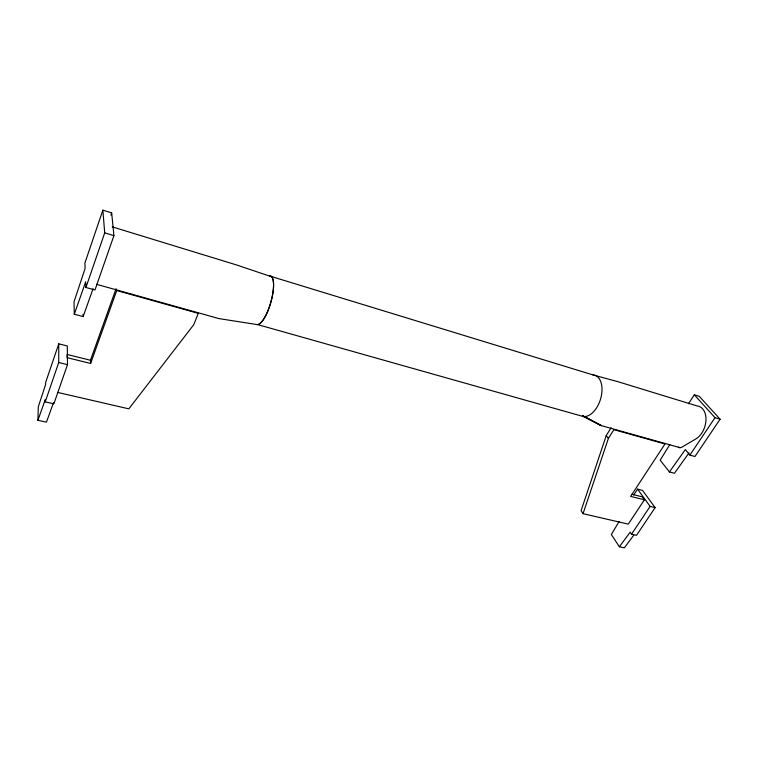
<?xml version="1.0" encoding="UTF-8"?>
<svg xmlns="http://www.w3.org/2000/svg" width="758" height="758" viewBox="0 0 758 758"><rect width="100%" height="100%" fill="white"/><g stroke="black" fill="none" stroke-linecap="round" stroke-linejoin="round"><path stroke-width="1.14" d="M45.215 401.873L58.717 362.523L58.773 343.838L67.301 345.98L67.49 364.655L53.875 403.825L45.215 401.873L45.262 399.637L37.9 420.302L46.456 422.159L53.496 402.669M37.9 420.302L38.326 406.667L45.594 384.552L45.641 382.439L58.773 343.838M611.109 427.768L606.248 435.556L581.102 510.636L583.044 513.687L628.278 524.129L644.433 499.787L642.291 496.831L631.954 494.273M583.044 513.687L608.38 438.456L613.885 429.663L664.993 443.97L630.628 496.395L644.433 499.787M74.293 314.219L85.692 281.739L85.938 287.471L94.987 289.982L113.918 235.643L111.682 212.913L102.861 210.156L84.896 263.064L85.123 268.427L74.019 301.798L74.293 314.219L83.153 316.569L93.073 288.713M85.938 287.471L104.718 232.858L102.861 210.156M110.933 215.111L111.682 212.913M67.083 355.53L67.102 357.672L90.609 363.461L90.467 360.258L116.088 288.675M90.609 363.461L116.751 290.532L198.293 313.348L193.745 324.708L128.832 408.856L57.561 392.398M619.078 521.532L611.355 534.523L619.371 546.764L624.336 547.845L633.773 535.148M669.845 444.529L660.19 460.172L669.409 471.95L674.421 473.276L689.041 452.858M688.491 403.72L694.328 394.804L699.293 396.349L720.1 419.212L694.944 456.506L689.894 455.103L685.336 449.598L669.409 471.95M633.707 495.021L637.573 489.137L642.509 490.379L655.111 507.623L636.493 535.328L631.509 534.21L630.144 532.201L619.371 546.764M631.509 534.21L650.108 506.401L637.573 489.137M689.894 455.103L715.021 417.677L720.1 419.212M58.717 362.523L67.49 364.655M650.108 506.401L655.111 507.623M67.074 354.46L90.467 360.258M680.049 447.675L601.388 425.645L583.366 416.54L257.455 324.538A25.185 7.485 -74.2 0 0 271.535 299.514A25.185 7.485 -74.2 0 0 269.431 275.931L593.021 374.916L618.49 381.861L697 405.918A17.851 12.081 -71.7 0 1 705.982 420.055A17.851 12.081 -71.7 0 1 695.787 438.996L681.944 447.116A6.415 4.321 -73 0 1 678.325 447.154M96.56 284.316L218.977 318.606L257.483 324.642A25.185 7.485 -74.2 0 0 271.572 299.628A25.185 7.485 -74.2 0 0 269.469 276.026L236.041 264.788L112.203 226.85M104.718 232.858L113.918 235.643M582.893 415.763L601.388 425.645L582.76 415.772M694.328 394.804L715.021 417.677M606.248 435.556L608.38 438.456M83.067 314.305L83.153 316.569M593.021 374.916A21.48 12.564 -72.8 0 1 601.132 396.908A21.48 12.564 -72.8 0 1 583.366 416.54"/></g></svg>
